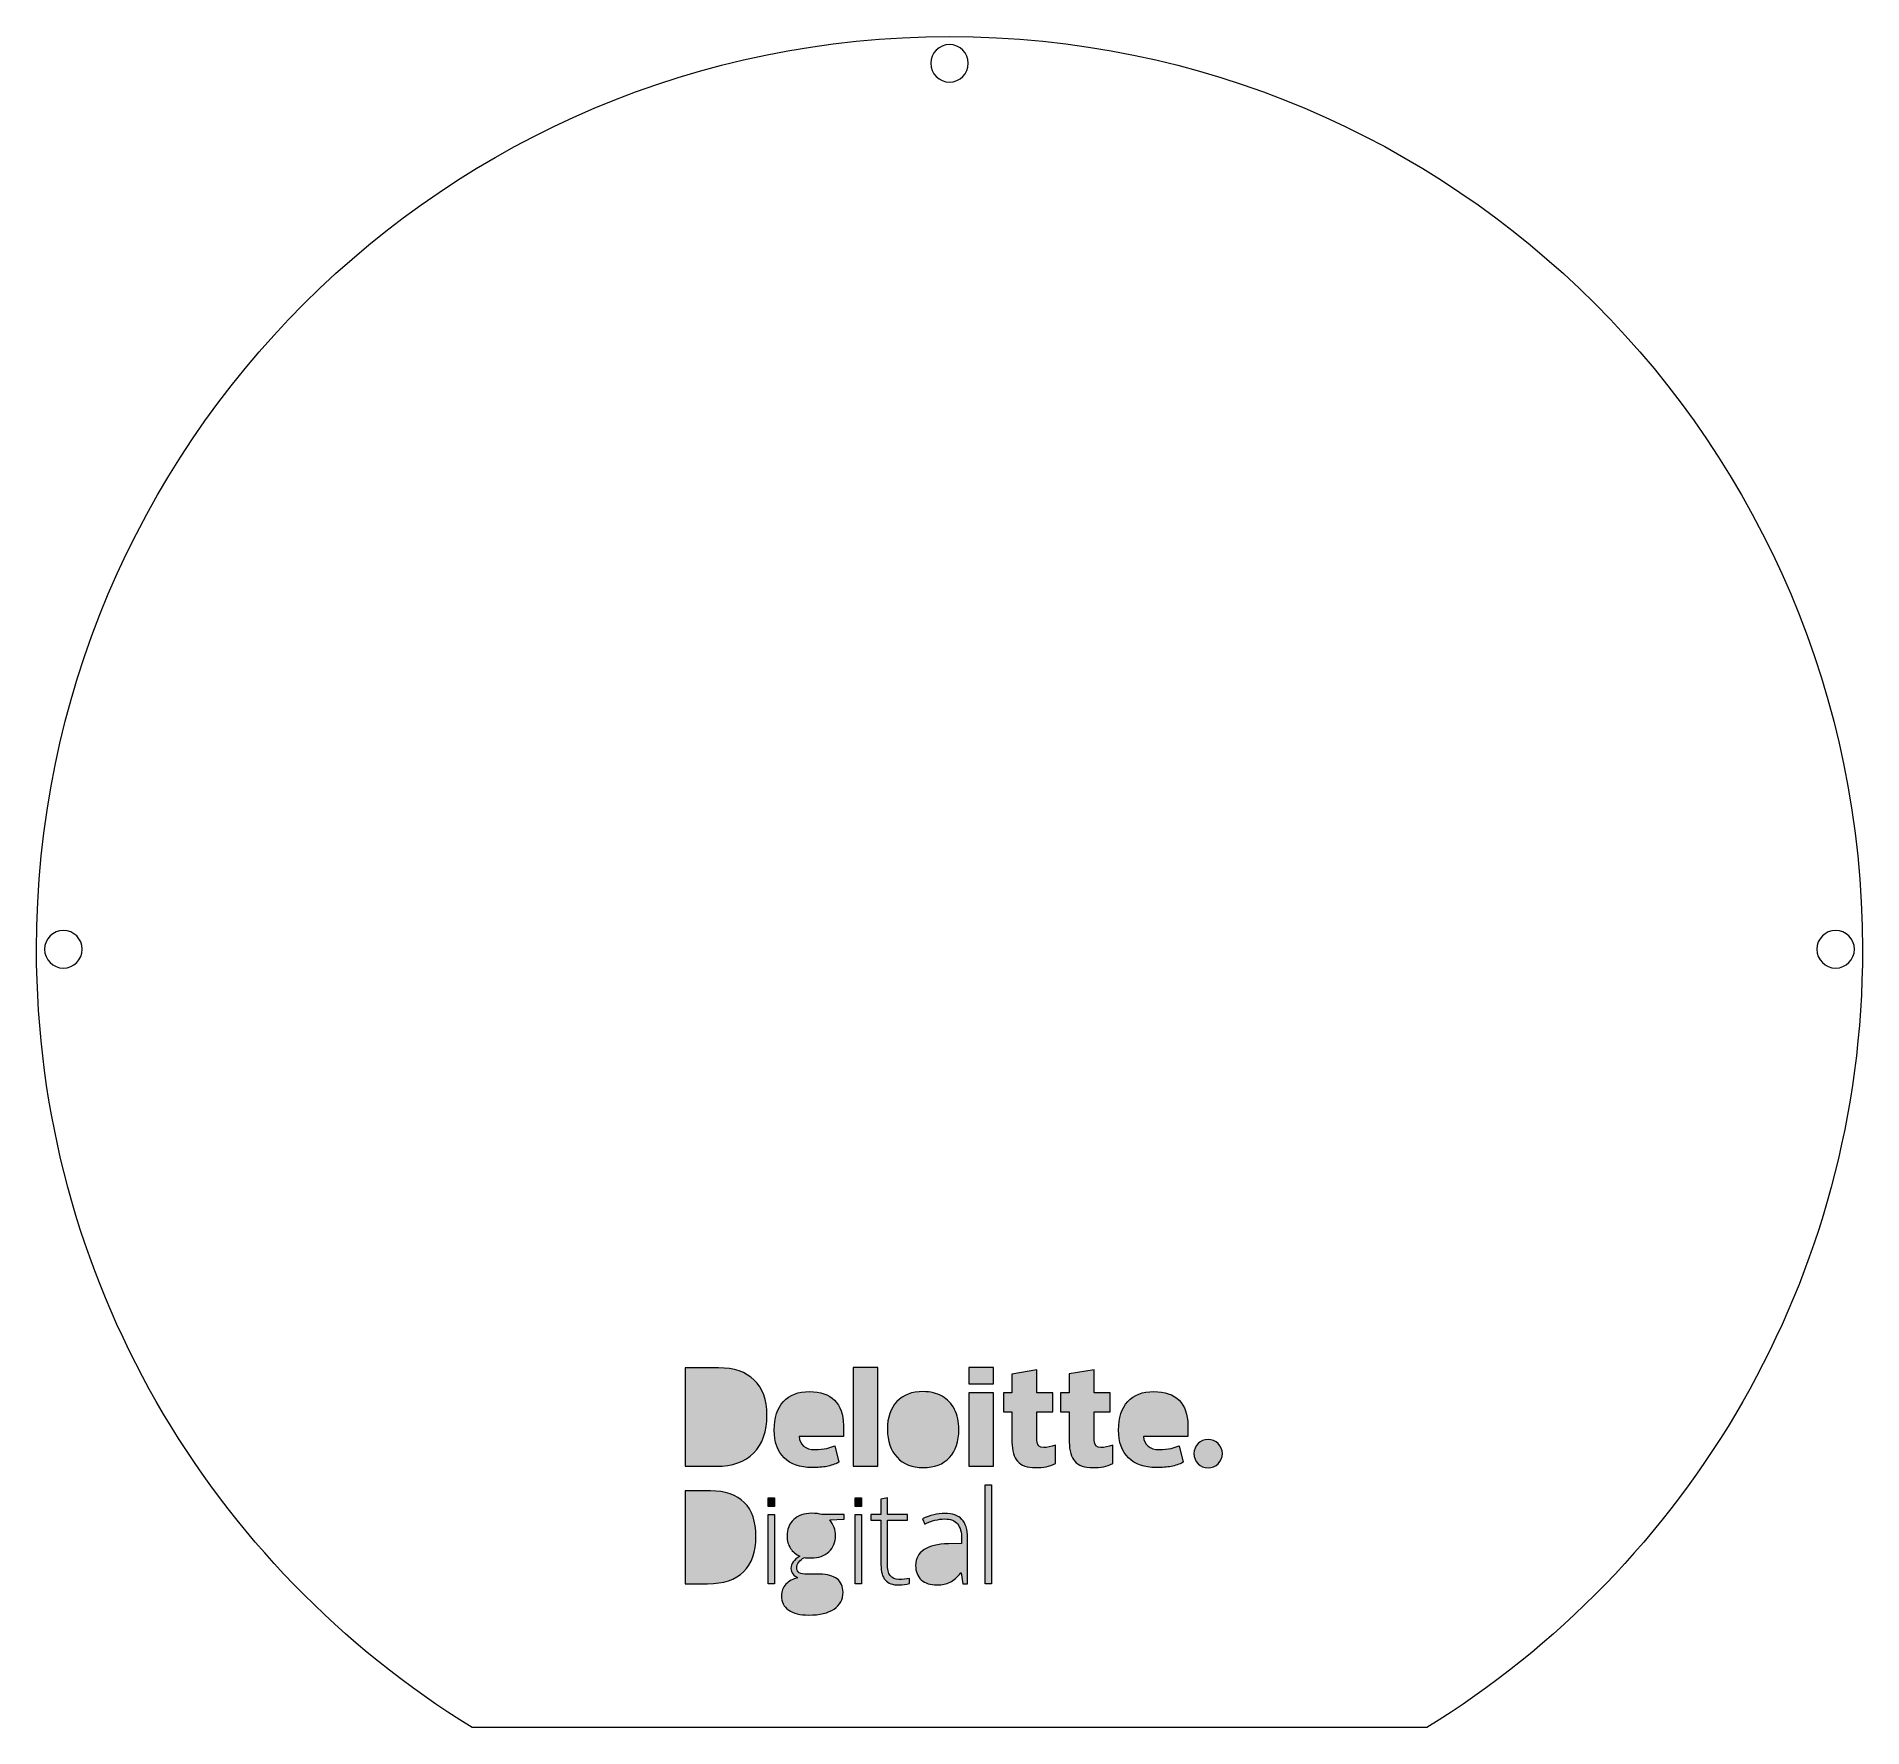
# Model space of a CAD drawing. Header units: inches. Extents: x 122 to 326, y -234 to -45.
import ezdxf

# ---------------------------------------------------------------- set-up
doc = ezdxf.new("R2010")
doc.units = ezdxf.units.IN
doc.header["$MEASUREMENT"] = 0
doc.layers.add('Layer 1', color=7, linetype='Continuous')

msp = doc.modelspace()

# ---------------------------------------------------------------- hatches: boundary and pattern name
at = {"layer": 'Layer 1', "true_color": 0x1a1a18}
h = msp.add_hatch(color=179, dxfattribs=at)
h.dxf.hatch_style = 2
edge = h.paths.add_edge_path()
edge.add_spline(control_points=[(203.31, -198.85), (203.31, -200.68), (202.81, -202.1), (201.83, -203.09), (200.84, -204.08), (199.45, -204.58), (197.67, -204.58), (197.67, -204.58), (194.19, -204.58), (194.19, -204.58), (194.19, -204.58), (194.19, -193.58), (194.19, -193.58), (194.19, -193.58), (197.91, -193.58), (197.91, -193.58), (199.63, -193.58), (200.96, -194.03), (201.9, -194.94), (202.84, -195.84), (203.31, -197.14), (203.31, -198.85)], knot_values=[0, 0, 0, 0, 0.352778, 0.352778, 0.352778, 0.705556, 0.705556, 0.705556, 1.058333, 1.058333, 1.058333, 1.411111, 1.411111, 1.411111, 1.763889, 1.763889, 1.763889, 2.116667, 2.116667, 2.116667, 2.469444, 2.469444, 2.469444, 2.469444], degree=3, periodic=0)
edge.add_line((203.31, -198.85), (203.31, -198.85))
h = msp.add_hatch(color=179, dxfattribs=at)
h.dxf.hatch_style = 2
h.paths.add_polyline_path([(212.93, -204.58), (215.69, -204.58), (215.69, -193.54), (212.93, -193.54)])
h = msp.add_hatch(color=179, dxfattribs=at)
h.dxf.hatch_style = 2
h.paths.add_polyline_path([(225.86, -195.38), (228.63, -195.38), (228.63, -193.54), (225.86, -193.54)])
h = msp.add_hatch(color=179, dxfattribs=at)
h.dxf.hatch_style = 2
edge = h.paths.add_edge_path()
edge.add_spline(control_points=[(234.23, -202.49), (234.6, -202.49), (235.05, -202.39), (235.56, -202.2), (235.56, -202.2), (235.56, -204.27), (235.56, -204.27), (235.19, -204.43), (234.84, -204.55), (234.5, -204.62), (234.16, -204.69), (233.77, -204.72), (233.32, -204.72), (232.39, -204.72), (231.72, -204.49), (231.31, -204.02), (230.9, -203.56), (230.69, -202.84), (230.69, -201.88), (230.69, -201.88), (230.69, -198.5), (230.69, -198.5), (230.69, -198.5), (229.73, -198.5), (229.73, -198.5), (229.73, -198.5), (229.73, -196.38), (229.73, -196.38), (229.73, -196.38), (230.69, -196.38), (230.69, -196.38), (230.69, -196.38), (230.69, -194.28), (230.69, -194.28), (230.69, -194.28), (233.48, -193.8), (233.48, -193.8), (233.48, -193.8), (233.48, -196.38), (233.48, -196.38), (233.48, -196.38), (235.24, -196.38), (235.24, -196.38), (235.24, -196.38), (235.24, -198.5), (235.24, -198.5), (235.24, -198.5), (233.48, -198.5), (233.48, -198.5), (233.48, -198.5), (233.48, -201.69), (233.48, -201.69), (233.48, -202.22), (233.73, -202.49), (234.23, -202.49)], knot_values=[0, 0, 0, 0, 0.352778, 0.352778, 0.352778, 0.705556, 0.705556, 0.705556, 1.058333, 1.058333, 1.058333, 1.411111, 1.411111, 1.411111, 1.763889, 1.763889, 1.763889, 2.116667, 2.116667, 2.116667, 2.469444, 2.469444, 2.469444, 2.822222, 2.822222, 2.822222, 3.175, 3.175, 3.175, 3.527778, 3.527778, 3.527778, 3.880556, 3.880556, 3.880556, 4.233333, 4.233333, 4.233333, 4.586111, 4.586111, 4.586111, 4.938889, 4.938889, 4.938889, 5.291667, 5.291667, 5.291667, 5.644444, 5.644444, 5.644444, 5.997222, 5.997222, 5.997222, 6.35, 6.35, 6.35, 6.35], degree=3, periodic=0)
edge.add_line((234.23, -202.49), (234.23, -202.49))
h = msp.add_hatch(color=179, dxfattribs=at)
h.dxf.hatch_style = 2
edge = h.paths.add_edge_path()
edge.add_spline(control_points=[(240.63, -202.49), (241, -202.49), (241.44, -202.39), (241.96, -202.2), (241.96, -202.2), (241.96, -204.27), (241.96, -204.27), (241.59, -204.43), (241.24, -204.55), (240.9, -204.62), (240.56, -204.69), (240.17, -204.72), (239.71, -204.72), (238.79, -204.72), (238.12, -204.49), (237.71, -204.02), (237.3, -203.56), (237.09, -202.84), (237.09, -201.88), (237.09, -201.88), (237.09, -198.5), (237.09, -198.5), (237.09, -198.5), (236.12, -198.5), (236.12, -198.5), (236.12, -198.5), (236.12, -196.38), (236.12, -196.38), (236.12, -196.38), (237.09, -196.38), (237.09, -196.38), (237.09, -196.38), (237.09, -194.25), (237.09, -194.25), (237.09, -194.25), (239.88, -193.8), (239.88, -193.8), (239.88, -193.8), (239.88, -196.38), (239.88, -196.38), (239.88, -196.38), (241.64, -196.38), (241.64, -196.38), (241.64, -196.38), (241.64, -198.5), (241.64, -198.5), (241.64, -198.5), (239.88, -198.5), (239.88, -198.5), (239.88, -198.5), (239.88, -201.69), (239.88, -201.69), (239.88, -202.22), (240.13, -202.49), (240.63, -202.49)], knot_values=[0, 0, 0, 0, 0.352778, 0.352778, 0.352778, 0.705556, 0.705556, 0.705556, 1.058333, 1.058333, 1.058333, 1.411111, 1.411111, 1.411111, 1.763889, 1.763889, 1.763889, 2.116667, 2.116667, 2.116667, 2.469444, 2.469444, 2.469444, 2.822222, 2.822222, 2.822222, 3.175, 3.175, 3.175, 3.527778, 3.527778, 3.527778, 3.880556, 3.880556, 3.880556, 4.233333, 4.233333, 4.233333, 4.586111, 4.586111, 4.586111, 4.938889, 4.938889, 4.938889, 5.291667, 5.291667, 5.291667, 5.644444, 5.644444, 5.644444, 5.997222, 5.997222, 5.997222, 6.35, 6.35, 6.35, 6.35], degree=3, periodic=0)
edge.add_line((240.63, -202.49), (240.63, -202.49))
h = msp.add_hatch(color=179, dxfattribs=at)
h.dxf.hatch_style = 2
edge = h.paths.add_edge_path()
edge.add_spline(control_points=[(210.87, -197.2), (210.22, -196.55), (209.29, -196.23), (208.08, -196.23), (206.81, -196.23), (205.84, -196.6), (205.15, -197.34), (204.47, -198.08), (204.13, -199.15), (204.13, -200.53), (204.13, -201.87), (204.5, -202.91), (205.23, -203.63), (205.97, -204.36), (207.01, -204.72), (208.34, -204.72), (208.98, -204.72), (209.53, -204.68), (209.99, -204.59), (210.45, -204.51), (210.9, -204.35), (211.33, -204.13), (211.33, -204.13), (210.91, -202.28), (210.91, -202.28), (210.59, -202.4), (210.29, -202.5), (210.01, -202.57), (209.6, -202.66), (209.16, -202.71), (208.67, -202.71), (208.14, -202.71), (207.72, -202.58), (207.41, -202.32), (207.1, -202.06), (206.94, -201.7), (206.92, -201.24), (206.92, -201.24), (211.86, -201.24), (211.86, -201.24), (211.86, -201.24), (211.86, -199.98), (211.86, -199.98), (211.86, -198.77), (211.53, -197.84), (210.87, -197.2)], knot_values=[0, 0, 0, 0, 0.352778, 0.352778, 0.352778, 0.705556, 0.705556, 0.705556, 1.058333, 1.058333, 1.058333, 1.411111, 1.411111, 1.411111, 1.763889, 1.763889, 1.763889, 2.116667, 2.116667, 2.116667, 2.469444, 2.469444, 2.469444, 2.822222, 2.822222, 2.822222, 3.175, 3.175, 3.175, 3.527778, 3.527778, 3.527778, 3.880556, 3.880556, 3.880556, 4.233333, 4.233333, 4.233333, 4.586111, 4.586111, 4.586111, 4.938889, 4.938889, 4.938889, 5.291667, 5.291667, 5.291667, 5.291667], degree=3, periodic=0)
edge.add_line((210.87, -197.2), (210.87, -197.2))
h = msp.add_hatch(color=179, dxfattribs=at)
h.dxf.hatch_style = 2
edge = h.paths.add_edge_path()
edge.add_spline(control_points=[(224.76, -200.46), (224.76, -201.8), (224.41, -202.85), (223.71, -203.6), (223, -204.35), (222.02, -204.72), (220.75, -204.72), (219.53, -204.72), (218.57, -204.34), (217.85, -203.57), (217.13, -202.8), (216.77, -201.77), (216.77, -200.46), (216.77, -199.12), (217.12, -198.08), (217.83, -197.34), (218.53, -196.6), (219.52, -196.23), (220.79, -196.23), (221.58, -196.23), (222.27, -196.4), (222.88, -196.74), (223.48, -197.09), (223.95, -197.58), (224.27, -198.22), (224.6, -198.86), (224.76, -199.6), (224.76, -200.46)], knot_values=[0, 0, 0, 0, 0.352778, 0.352778, 0.352778, 0.705556, 0.705556, 0.705556, 1.058333, 1.058333, 1.058333, 1.411111, 1.411111, 1.411111, 1.763889, 1.763889, 1.763889, 2.116667, 2.116667, 2.116667, 2.469444, 2.469444, 2.469444, 2.822222, 2.822222, 2.822222, 3.175, 3.175, 3.175, 3.175], degree=3, periodic=0)
edge.add_line((224.76, -200.46), (224.76, -200.46))
h = msp.add_hatch(color=179, dxfattribs=at)
h.dxf.hatch_style = 2
h.paths.add_polyline_path([(225.86, -204.58), (228.63, -204.58), (228.63, -196.38), (225.86, -196.38)])
h = msp.add_hatch(color=179, dxfattribs=at)
h.dxf.hatch_style = 2
edge = h.paths.add_edge_path()
edge.add_spline(control_points=[(249.35, -197.2), (248.69, -196.55), (247.76, -196.23), (246.55, -196.23), (245.29, -196.23), (244.31, -196.6), (243.63, -197.34), (242.94, -198.08), (242.6, -199.15), (242.6, -200.53), (242.6, -201.87), (242.97, -202.91), (243.71, -203.63), (244.45, -204.36), (245.48, -204.72), (246.82, -204.72), (247.46, -204.72), (248.01, -204.68), (248.47, -204.59), (248.93, -204.51), (249.37, -204.35), (249.8, -204.13), (249.8, -204.13), (249.38, -202.28), (249.38, -202.28), (249.07, -202.4), (248.77, -202.5), (248.49, -202.57), (248.08, -202.66), (247.63, -202.71), (247.15, -202.71), (246.61, -202.71), (246.19, -202.58), (245.89, -202.32), (245.58, -202.06), (245.41, -201.7), (245.39, -201.24), (245.39, -201.24), (250.34, -201.24), (250.34, -201.24), (250.34, -201.24), (250.34, -199.98), (250.34, -199.98), (250.34, -198.77), (250.01, -197.84), (249.35, -197.2)], knot_values=[0, 0, 0, 0, 0.352778, 0.352778, 0.352778, 0.705556, 0.705556, 0.705556, 1.058333, 1.058333, 1.058333, 1.411111, 1.411111, 1.411111, 1.763889, 1.763889, 1.763889, 2.116667, 2.116667, 2.116667, 2.469444, 2.469444, 2.469444, 2.822222, 2.822222, 2.822222, 3.175, 3.175, 3.175, 3.527778, 3.527778, 3.527778, 3.880556, 3.880556, 3.880556, 4.233333, 4.233333, 4.233333, 4.586111, 4.586111, 4.586111, 4.938889, 4.938889, 4.938889, 5.291667, 5.291667, 5.291667, 5.291667], degree=3, periodic=0)
edge.add_line((249.35, -197.2), (249.35, -197.2))
at = {"layer": 'Layer 1', "true_color": 0x76bc21}
h = msp.add_hatch(color=72, dxfattribs=at)
h.dxf.hatch_style = 2
edge = h.paths.add_edge_path()
edge.add_spline(control_points=[(251.01, -203.16), (251.01, -202.29), (251.73, -201.57), (252.6, -201.57), (253.48, -201.57), (254.19, -202.29), (254.19, -203.16), (254.19, -204.04), (253.48, -204.75), (252.6, -204.75), (251.73, -204.75), (251.01, -204.04), (251.01, -203.16)], knot_values=[0, 0, 0, 0, 0.352778, 0.352778, 0.352778, 0.705556, 0.705556, 0.705556, 1.058333, 1.058333, 1.058333, 1.411111, 1.411111, 1.411111, 1.411111], degree=3, periodic=0)
edge.add_line((251.01, -203.16), (251.01, -203.16))
at = {"layer": 'Layer 1', "true_color": 0x1a1a18}
h = msp.add_hatch(color=179, dxfattribs=at)
h.dxf.hatch_style = 2
edge = h.paths.add_edge_path()
edge.add_spline(control_points=[(202.08, -212.41), (202.08, -214.15), (201.62, -215.47), (200.71, -216.36), (199.79, -217.25), (198.45, -217.7), (196.68, -217.7), (196.68, -217.7), (194.19, -217.7), (194.19, -217.7), (194.19, -217.7), (194.19, -207.32), (194.19, -207.32), (194.19, -207.32), (197, -207.32), (197, -207.32), (198.66, -207.32), (199.92, -207.75), (200.78, -208.62), (201.65, -209.48), (202.08, -210.75), (202.08, -212.41)], knot_values=[0, 0, 0, 0, 1, 1, 1, 2, 2, 2, 3, 3, 3, 4, 4, 4, 5, 5, 5, 6, 6, 6, 7, 7, 7, 7], degree=3, periodic=1)
h = msp.add_hatch(color=179, dxfattribs=at)
h.dxf.hatch_style = 2
h.paths.add_polyline_path([(228.4, -217.7), (227.7, -217.7), (227.7, -206.65), (228.4, -206.65)])
h = msp.add_hatch(color=179, dxfattribs=at)
h.dxf.hatch_style = 2
h.paths.add_polyline_path([(204.16, -209.08), (203.46, -209.08), (203.46, -208.11), (204.16, -208.11)])
h = msp.add_hatch(color=179, dxfattribs=at)
h.dxf.hatch_style = 2
h.paths.add_polyline_path([(204.16, -217.7), (203.46, -217.7), (203.46, -209.98), (204.16, -209.98)])
h = msp.add_hatch(color=179, dxfattribs=at)
h.dxf.hatch_style = 2
edge = h.paths.add_edge_path()
edge.add_spline(control_points=[(211.93, -209.98), (211.93, -209.98), (211.93, -210.47), (211.93, -210.47), (211.93, -210.47), (210.34, -210.57), (210.34, -210.57), (210.76, -211.1), (210.97, -211.68), (210.97, -212.32), (210.97, -213.06), (210.73, -213.66), (210.23, -214.12), (209.74, -214.59), (209.07, -214.82), (208.24, -214.82), (207.89, -214.82), (207.64, -214.8), (207.5, -214.77), (207.22, -214.92), (207.01, -215.09), (206.86, -215.29), (206.71, -215.49), (206.64, -215.7), (206.64, -215.93), (206.64, -216.17), (206.73, -216.35), (206.92, -216.47), (207.11, -216.58), (207.42, -216.64), (207.86, -216.64), (207.86, -216.64), (209.21, -216.64), (209.21, -216.64), (210.05, -216.64), (210.69, -216.81), (211.14, -217.14), (211.58, -217.48), (211.81, -217.98), (211.81, -218.65), (211.81, -219.46), (211.48, -220.09), (210.81, -220.53), (210.15, -220.97), (209.21, -221.2), (207.99, -221.2), (207.02, -221.2), (206.27, -221.01), (205.74, -220.64), (205.2, -220.26), (204.94, -219.74), (204.94, -219.07), (204.94, -218.54), (205.1, -218.1), (205.43, -217.75), (205.76, -217.4), (206.21, -217.16), (206.77, -217.03), (206.54, -216.93), (206.35, -216.79), (206.21, -216.61), (206.07, -216.43), (206, -216.22), (206, -215.98), (206, -215.47), (206.33, -215.01), (206.99, -214.62), (206.54, -214.43), (206.19, -214.14), (205.94, -213.75), (205.69, -213.35), (205.56, -212.9), (205.56, -212.39), (205.56, -211.62), (205.81, -211), (206.3, -210.53), (206.79, -210.06), (207.45, -209.83), (208.28, -209.83), (208.79, -209.83), (209.18, -209.88), (209.46, -209.98), (209.46, -209.98), (211.93, -209.98), (211.93, -209.98)], knot_values=[0, 0, 0, 0, 1, 1, 1, 2, 2, 2, 3, 3, 3, 4, 4, 4, 5, 5, 5, 6, 6, 6, 7, 7, 7, 8, 8, 8, 9, 9, 9, 10, 10, 10, 11, 11, 11, 12, 12, 12, 13, 13, 13, 14, 14, 14, 15, 15, 15, 16, 16, 16, 17, 17, 17, 18, 18, 18, 19, 19, 19, 20, 20, 20, 21, 21, 21, 22, 22, 22, 23, 23, 23, 24, 24, 24, 25, 25, 25, 26, 26, 26, 27, 27, 27, 28, 28, 28, 28], degree=3, periodic=1)
h = msp.add_hatch(color=179, dxfattribs=at)
h.dxf.hatch_style = 2
h.paths.add_polyline_path([(213.87, -209.08), (213.17, -209.08), (213.17, -208.11), (213.87, -208.11)])
h = msp.add_hatch(color=179, dxfattribs=at)
h.dxf.hatch_style = 2
h.paths.add_polyline_path([(213.87, -217.7), (213.17, -217.7), (213.17, -209.98), (213.87, -209.98)])
h = msp.add_hatch(color=179, dxfattribs=at)
h.dxf.hatch_style = 2
edge = h.paths.add_edge_path()
edge.add_spline(control_points=[(218.06, -217.22), (218.51, -217.22), (218.89, -217.18), (219.23, -217.1), (219.23, -217.1), (219.23, -217.67), (219.23, -217.67), (218.88, -217.79), (218.49, -217.84), (218.05, -217.84), (217.36, -217.84), (216.86, -217.66), (216.54, -217.3), (216.21, -216.93), (216.05, -216.36), (216.05, -215.58), (216.05, -215.58), (216.05, -210.59), (216.05, -210.59), (216.05, -210.59), (214.91, -210.59), (214.91, -210.59), (214.91, -210.59), (214.91, -209.98), (214.91, -209.98), (214.91, -209.98), (216.05, -209.98), (216.05, -209.98), (216.05, -209.98), (216.05, -208.25), (216.05, -208.25), (216.05, -208.25), (216.77, -208.11), (216.77, -208.11), (216.77, -208.11), (216.77, -209.98), (216.77, -209.98), (216.77, -209.98), (219.03, -209.98), (219.03, -209.98), (219.03, -209.98), (219.03, -210.59), (219.03, -210.59), (219.03, -210.59), (216.77, -210.59), (216.77, -210.59), (216.77, -210.59), (216.77, -215.48), (216.77, -215.48), (216.77, -216.07), (216.87, -216.51), (217.08, -216.79), (217.29, -217.08), (217.61, -217.22), (218.06, -217.22)], knot_values=[0, 0, 0, 0, 1, 1, 1, 2, 2, 2, 3, 3, 3, 4, 4, 4, 5, 5, 5, 6, 6, 6, 7, 7, 7, 8, 8, 8, 9, 9, 9, 10, 10, 10, 11, 11, 11, 12, 12, 12, 13, 13, 13, 14, 14, 14, 15, 15, 15, 16, 16, 16, 17, 17, 17, 18, 18, 18, 18], degree=3, periodic=1)
h = msp.add_hatch(color=179, dxfattribs=at)
h.dxf.hatch_style = 2
edge = h.paths.add_edge_path()
edge.add_spline(control_points=[(225.2, -217.7), (225.2, -217.7), (225.03, -216.48), (225.03, -216.48), (225.03, -216.48), (224.97, -216.48), (224.97, -216.48), (224.58, -216.98), (224.18, -217.33), (223.77, -217.53), (223.36, -217.74), (222.88, -217.84), (222.32, -217.84), (221.56, -217.84), (220.97, -217.65), (220.55, -217.26), (220.13, -216.87), (219.92, -216.33), (219.92, -215.65), (219.92, -214.9), (220.23, -214.31), (220.86, -213.89), (221.49, -213.48), (222.4, -213.26), (223.58, -213.23), (223.58, -213.23), (225.06, -213.19), (225.06, -213.19), (225.06, -213.19), (225.06, -212.68), (225.06, -212.68), (225.06, -211.94), (224.91, -211.39), (224.61, -211.02), (224.31, -210.64), (223.83, -210.46), (223.17, -210.46), (222.45, -210.46), (221.71, -210.65), (220.94, -211.05), (220.94, -211.05), (220.68, -210.44), (220.68, -210.44), (221.53, -210.04), (222.37, -209.84), (223.19, -209.84), (224.04, -209.84), (224.68, -210.06), (225.09, -210.51), (225.51, -210.95), (225.72, -211.63), (225.72, -212.57), (225.72, -212.57), (225.72, -217.7), (225.72, -217.7), (225.72, -217.7), (225.2, -217.7), (225.2, -217.7)], knot_values=[0, 0, 0, 0, 1, 1, 1, 2, 2, 2, 3, 3, 3, 4, 4, 4, 5, 5, 5, 6, 6, 6, 7, 7, 7, 8, 8, 8, 9, 9, 9, 10, 10, 10, 11, 11, 11, 12, 12, 12, 13, 13, 13, 14, 14, 14, 15, 15, 15, 16, 16, 16, 17, 17, 17, 18, 18, 18, 19, 19, 19, 19], degree=3, periodic=1)

# ---------------------------------------------------------------- linework, layer by layer
at = {"layer": 'Layer 1', "lineweight": 0}
for points in [[(212.93, -204.58), (215.69, -204.58), (215.69, -193.54), (212.93, -193.54), (212.93, -204.58)], [(225.86, -195.38), (228.63, -195.38), (228.63, -193.54), (225.86, -193.54), (225.86, -195.38)], [(225.86, -204.58), (228.63, -204.58), (228.63, -196.38), (225.86, -196.38), (225.86, -204.58)], [(228.4, -217.7), (227.7, -217.7), (227.7, -206.65), (228.4, -206.65), (228.4, -217.7)], [(204.16, -209.08), (203.46, -209.08), (203.46, -208.11), (204.16, -208.11), (204.16, -209.08)], [(204.16, -217.7), (203.46, -217.7), (203.46, -209.98), (204.16, -209.98), (204.16, -217.7)], [(213.87, -209.08), (213.17, -209.08), (213.17, -208.11), (213.87, -208.11), (213.87, -209.08)], [(213.87, -217.7), (213.17, -217.7), (213.17, -209.98), (213.87, -209.98), (213.87, -217.7)]]:
    msp.add_lwpolyline(points, dxfattribs=at)
at = {"layer": 'Layer 1', "color": 7, "lineweight": 18, "true_color": 0xffffff}
msp.add_open_spline([(170.37, -233.76), (170.37, -233.76), (277.04, -233.76), (277.04, -233.76), (306.24, -215.82), (325.71, -183.59), (325.71, -146.8), (325.71, -90.47), (280.04, -44.8), (223.71, -44.8), (167.38, -44.8), (121.71, -90.47), (121.71, -146.8), (121.71, -183.59), (141.18, -215.82), (170.37, -233.76)], degree=3, knots=[0, 0, 0, 0, 1, 1, 1, 2, 2, 2, 3, 3, 3, 4, 4, 4, 5, 5, 5, 5], dxfattribs=at)
at = {"layer": 'Layer 1', "color": 7, "lineweight": 13, "true_color": 0xffffff}
for points in [[(225.81, -47.8), (225.81, -48.96), (224.87, -49.9), (223.71, -49.9), (222.55, -49.9), (221.61, -48.96), (221.61, -47.8), (221.61, -46.64), (222.55, -45.7), (223.71, -45.7), (224.87, -45.7), (225.81, -46.64), (225.81, -47.8)], [(126.81, -146.8), (126.81, -147.96), (125.87, -148.9), (124.71, -148.9), (123.55, -148.9), (122.61, -147.96), (122.61, -146.8), (122.61, -145.64), (123.55, -144.7), (124.71, -144.7), (125.87, -144.7), (126.81, -145.64), (126.81, -146.8)], [(324.81, -146.8), (324.81, -147.96), (323.87, -148.9), (322.71, -148.9), (321.55, -148.9), (320.61, -147.96), (320.61, -146.8), (320.61, -145.64), (321.55, -144.7), (322.71, -144.7), (323.87, -144.7), (324.81, -145.64), (324.81, -146.8)]]:
    msp.add_open_spline(points, degree=3, knots=[0, 0, 0, 0, 1, 1, 1, 2, 2, 2, 3, 3, 3, 4, 4, 4, 4], dxfattribs=at)
at = {"layer": 'Layer 1', "lineweight": 0}
for points, knots in [([(203.31, -198.85), (203.31, -200.68), (202.81, -202.1), (201.83, -203.09), (200.84, -204.08), (199.45, -204.58), (197.67, -204.58), (197.67, -204.58), (194.19, -204.58), (194.19, -204.58), (194.19, -204.58), (194.19, -193.58), (194.19, -193.58), (194.19, -193.58), (197.91, -193.58), (197.91, -193.58), (199.63, -193.58), (200.96, -194.03), (201.9, -194.94), (202.84, -195.84), (203.31, -197.14), (203.31, -198.85)], [0, 0, 0, 0, 1, 1, 1, 2, 2, 2, 3, 3, 3, 4, 4, 4, 5, 5, 5, 6, 6, 6, 7, 7, 7, 7]), ([(234.23, -202.49), (234.6, -202.49), (235.05, -202.39), (235.56, -202.2), (235.56, -202.2), (235.56, -204.27), (235.56, -204.27), (235.19, -204.43), (234.84, -204.55), (234.5, -204.62), (234.16, -204.69), (233.77, -204.72), (233.32, -204.72), (232.39, -204.72), (231.72, -204.49), (231.31, -204.02), (230.9, -203.56), (230.69, -202.84), (230.69, -201.88), (230.69, -201.88), (230.69, -198.5), (230.69, -198.5), (230.69, -198.5), (229.73, -198.5), (229.73, -198.5), (229.73, -198.5), (229.73, -196.38), (229.73, -196.38), (229.73, -196.38), (230.69, -196.38), (230.69, -196.38), (230.69, -196.38), (230.69, -194.28), (230.69, -194.28), (230.69, -194.28), (233.48, -193.8), (233.48, -193.8), (233.48, -193.8), (233.48, -196.38), (233.48, -196.38), (233.48, -196.38), (235.24, -196.38), (235.24, -196.38), (235.24, -196.38), (235.24, -198.5), (235.24, -198.5), (235.24, -198.5), (233.48, -198.5), (233.48, -198.5), (233.48, -198.5), (233.48, -201.69), (233.48, -201.69), (233.48, -202.22), (233.73, -202.49), (234.23, -202.49)], [0, 0, 0, 0, 1, 1, 1, 2, 2, 2, 3, 3, 3, 4, 4, 4, 5, 5, 5, 6, 6, 6, 7, 7, 7, 8, 8, 8, 9, 9, 9, 10, 10, 10, 11, 11, 11, 12, 12, 12, 13, 13, 13, 14, 14, 14, 15, 15, 15, 16, 16, 16, 17, 17, 17, 18, 18, 18, 18]), ([(240.63, -202.49), (241, -202.49), (241.44, -202.39), (241.96, -202.2), (241.96, -202.2), (241.96, -204.27), (241.96, -204.27), (241.59, -204.43), (241.24, -204.55), (240.9, -204.62), (240.56, -204.69), (240.17, -204.72), (239.71, -204.72), (238.79, -204.72), (238.12, -204.49), (237.71, -204.02), (237.3, -203.56), (237.09, -202.84), (237.09, -201.88), (237.09, -201.88), (237.09, -198.5), (237.09, -198.5), (237.09, -198.5), (236.12, -198.5), (236.12, -198.5), (236.12, -198.5), (236.12, -196.38), (236.12, -196.38), (236.12, -196.38), (237.09, -196.38), (237.09, -196.38), (237.09, -196.38), (237.09, -194.25), (237.09, -194.25), (237.09, -194.25), (239.88, -193.8), (239.88, -193.8), (239.88, -193.8), (239.88, -196.38), (239.88, -196.38), (239.88, -196.38), (241.64, -196.38), (241.64, -196.38), (241.64, -196.38), (241.64, -198.5), (241.64, -198.5), (241.64, -198.5), (239.88, -198.5), (239.88, -198.5), (239.88, -198.5), (239.88, -201.69), (239.88, -201.69), (239.88, -202.22), (240.13, -202.49), (240.63, -202.49)], [0, 0, 0, 0, 1, 1, 1, 2, 2, 2, 3, 3, 3, 4, 4, 4, 5, 5, 5, 6, 6, 6, 7, 7, 7, 8, 8, 8, 9, 9, 9, 10, 10, 10, 11, 11, 11, 12, 12, 12, 13, 13, 13, 14, 14, 14, 15, 15, 15, 16, 16, 16, 17, 17, 17, 18, 18, 18, 18]), ([(210.87, -197.2), (210.22, -196.55), (209.29, -196.23), (208.08, -196.23), (206.81, -196.23), (205.84, -196.6), (205.15, -197.34), (204.47, -198.08), (204.13, -199.15), (204.13, -200.53), (204.13, -201.87), (204.5, -202.91), (205.23, -203.63), (205.97, -204.36), (207.01, -204.72), (208.34, -204.72), (208.98, -204.72), (209.53, -204.68), (209.99, -204.59), (210.45, -204.51), (210.9, -204.35), (211.33, -204.13), (211.33, -204.13), (210.91, -202.28), (210.91, -202.28), (210.59, -202.4), (210.29, -202.5), (210.01, -202.57), (209.6, -202.66), (209.16, -202.71), (208.67, -202.71), (208.14, -202.71), (207.72, -202.58), (207.41, -202.32), (207.1, -202.06), (206.94, -201.7), (206.92, -201.24), (206.92, -201.24), (211.86, -201.24), (211.86, -201.24), (211.86, -201.24), (211.86, -199.98), (211.86, -199.98), (211.86, -198.77), (211.53, -197.84), (210.87, -197.2)], [0, 0, 0, 0, 1, 1, 1, 2, 2, 2, 3, 3, 3, 4, 4, 4, 5, 5, 5, 6, 6, 6, 7, 7, 7, 8, 8, 8, 9, 9, 9, 10, 10, 10, 11, 11, 11, 12, 12, 12, 13, 13, 13, 14, 14, 14, 15, 15, 15, 15]), ([(224.76, -200.46), (224.76, -201.8), (224.41, -202.85), (223.71, -203.6), (223, -204.35), (222.02, -204.72), (220.75, -204.72), (219.53, -204.72), (218.57, -204.34), (217.85, -203.57), (217.13, -202.8), (216.77, -201.77), (216.77, -200.46), (216.77, -199.12), (217.12, -198.08), (217.83, -197.34), (218.53, -196.6), (219.52, -196.23), (220.79, -196.23), (221.58, -196.23), (222.27, -196.4), (222.88, -196.74), (223.48, -197.09), (223.95, -197.58), (224.27, -198.22), (224.6, -198.86), (224.76, -199.6), (224.76, -200.46)], [0, 0, 0, 0, 1, 1, 1, 2, 2, 2, 3, 3, 3, 4, 4, 4, 5, 5, 5, 6, 6, 6, 7, 7, 7, 8, 8, 8, 9, 9, 9, 9]), ([(249.35, -197.2), (248.69, -196.55), (247.76, -196.23), (246.55, -196.23), (245.29, -196.23), (244.31, -196.6), (243.63, -197.34), (242.94, -198.08), (242.6, -199.15), (242.6, -200.53), (242.6, -201.87), (242.97, -202.91), (243.71, -203.63), (244.45, -204.36), (245.48, -204.72), (246.82, -204.72), (247.46, -204.72), (248.01, -204.68), (248.47, -204.59), (248.93, -204.51), (249.37, -204.35), (249.8, -204.13), (249.8, -204.13), (249.38, -202.28), (249.38, -202.28), (249.07, -202.4), (248.77, -202.5), (248.49, -202.57), (248.08, -202.66), (247.63, -202.71), (247.15, -202.71), (246.61, -202.71), (246.19, -202.58), (245.89, -202.32), (245.58, -202.06), (245.41, -201.7), (245.39, -201.24), (245.39, -201.24), (250.34, -201.24), (250.34, -201.24), (250.34, -201.24), (250.34, -199.98), (250.34, -199.98), (250.34, -198.77), (250.01, -197.84), (249.35, -197.2)], [0, 0, 0, 0, 1, 1, 1, 2, 2, 2, 3, 3, 3, 4, 4, 4, 5, 5, 5, 6, 6, 6, 7, 7, 7, 8, 8, 8, 9, 9, 9, 10, 10, 10, 11, 11, 11, 12, 12, 12, 13, 13, 13, 14, 14, 14, 15, 15, 15, 15]), ([(251.01, -203.16), (251.01, -202.29), (251.73, -201.57), (252.6, -201.57), (253.48, -201.57), (254.19, -202.29), (254.19, -203.16), (254.19, -204.04), (253.48, -204.75), (252.6, -204.75), (251.73, -204.75), (251.01, -204.04), (251.01, -203.16)], [0, 0, 0, 0, 1, 1, 1, 2, 2, 2, 3, 3, 3, 4, 4, 4, 4]), ([(202.08, -212.41), (202.08, -214.15), (201.62, -215.47), (200.71, -216.36), (199.79, -217.25), (198.45, -217.7), (196.68, -217.7), (196.68, -217.7), (194.19, -217.7), (194.19, -217.7), (194.19, -217.7), (194.19, -207.32), (194.19, -207.32), (194.19, -207.32), (197, -207.32), (197, -207.32), (198.66, -207.32), (199.92, -207.75), (200.78, -208.62), (201.65, -209.48), (202.08, -210.75), (202.08, -212.41)], [0, 0, 0, 0, 1, 1, 1, 2, 2, 2, 3, 3, 3, 4, 4, 4, 5, 5, 5, 6, 6, 6, 7, 7, 7, 7]), ([(211.93, -209.98), (211.93, -209.98), (211.93, -210.47), (211.93, -210.47), (211.93, -210.47), (210.34, -210.57), (210.34, -210.57), (210.76, -211.1), (210.97, -211.68), (210.97, -212.32), (210.97, -213.06), (210.73, -213.66), (210.23, -214.12), (209.74, -214.59), (209.07, -214.82), (208.24, -214.82), (207.89, -214.82), (207.64, -214.8), (207.5, -214.77), (207.22, -214.92), (207.01, -215.09), (206.86, -215.29), (206.71, -215.49), (206.64, -215.7), (206.64, -215.93), (206.64, -216.17), (206.73, -216.35), (206.92, -216.47), (207.11, -216.58), (207.42, -216.64), (207.86, -216.64), (207.86, -216.64), (209.21, -216.64), (209.21, -216.64), (210.05, -216.64), (210.69, -216.81), (211.14, -217.14), (211.58, -217.48), (211.81, -217.98), (211.81, -218.65), (211.81, -219.46), (211.48, -220.09), (210.81, -220.53), (210.15, -220.97), (209.21, -221.2), (207.99, -221.2), (207.02, -221.2), (206.27, -221.01), (205.74, -220.64), (205.2, -220.26), (204.94, -219.74), (204.94, -219.07), (204.94, -218.54), (205.1, -218.1), (205.43, -217.75), (205.76, -217.4), (206.21, -217.16), (206.77, -217.03), (206.54, -216.93), (206.35, -216.79), (206.21, -216.61), (206.07, -216.43), (206, -216.22), (206, -215.98), (206, -215.47), (206.33, -215.01), (206.99, -214.62), (206.54, -214.43), (206.19, -214.14), (205.94, -213.75), (205.69, -213.35), (205.56, -212.9), (205.56, -212.39), (205.56, -211.62), (205.81, -211), (206.3, -210.53), (206.79, -210.06), (207.45, -209.83), (208.28, -209.83), (208.79, -209.83), (209.18, -209.88), (209.46, -209.98), (209.46, -209.98), (211.93, -209.98), (211.93, -209.98)], [0, 0, 0, 0, 1, 1, 1, 2, 2, 2, 3, 3, 3, 4, 4, 4, 5, 5, 5, 6, 6, 6, 7, 7, 7, 8, 8, 8, 9, 9, 9, 10, 10, 10, 11, 11, 11, 12, 12, 12, 13, 13, 13, 14, 14, 14, 15, 15, 15, 16, 16, 16, 17, 17, 17, 18, 18, 18, 19, 19, 19, 20, 20, 20, 21, 21, 21, 22, 22, 22, 23, 23, 23, 24, 24, 24, 25, 25, 25, 26, 26, 26, 27, 27, 27, 28, 28, 28, 28]), ([(218.06, -217.22), (218.51, -217.22), (218.89, -217.18), (219.23, -217.1), (219.23, -217.1), (219.23, -217.67), (219.23, -217.67), (218.88, -217.79), (218.49, -217.84), (218.05, -217.84), (217.36, -217.84), (216.86, -217.66), (216.54, -217.3), (216.21, -216.93), (216.05, -216.36), (216.05, -215.58), (216.05, -215.58), (216.05, -210.59), (216.05, -210.59), (216.05, -210.59), (214.91, -210.59), (214.91, -210.59), (214.91, -210.59), (214.91, -209.98), (214.91, -209.98), (214.91, -209.98), (216.05, -209.98), (216.05, -209.98), (216.05, -209.98), (216.05, -208.25), (216.05, -208.25), (216.05, -208.25), (216.77, -208.11), (216.77, -208.11), (216.77, -208.11), (216.77, -209.98), (216.77, -209.98), (216.77, -209.98), (219.03, -209.98), (219.03, -209.98), (219.03, -209.98), (219.03, -210.59), (219.03, -210.59), (219.03, -210.59), (216.77, -210.59), (216.77, -210.59), (216.77, -210.59), (216.77, -215.48), (216.77, -215.48), (216.77, -216.07), (216.87, -216.51), (217.08, -216.79), (217.29, -217.08), (217.61, -217.22), (218.06, -217.22)], [0, 0, 0, 0, 1, 1, 1, 2, 2, 2, 3, 3, 3, 4, 4, 4, 5, 5, 5, 6, 6, 6, 7, 7, 7, 8, 8, 8, 9, 9, 9, 10, 10, 10, 11, 11, 11, 12, 12, 12, 13, 13, 13, 14, 14, 14, 15, 15, 15, 16, 16, 16, 17, 17, 17, 18, 18, 18, 18]), ([(225.2, -217.7), (225.2, -217.7), (225.03, -216.48), (225.03, -216.48), (225.03, -216.48), (224.97, -216.48), (224.97, -216.48), (224.58, -216.98), (224.18, -217.33), (223.77, -217.53), (223.36, -217.74), (222.88, -217.84), (222.32, -217.84), (221.56, -217.84), (220.97, -217.65), (220.55, -217.26), (220.13, -216.87), (219.92, -216.33), (219.92, -215.65), (219.92, -214.9), (220.23, -214.31), (220.86, -213.89), (221.49, -213.48), (222.4, -213.26), (223.58, -213.23), (223.58, -213.23), (225.06, -213.19), (225.06, -213.19), (225.06, -213.19), (225.06, -212.68), (225.06, -212.68), (225.06, -211.94), (224.91, -211.39), (224.61, -211.02), (224.31, -210.64), (223.83, -210.46), (223.17, -210.46), (222.45, -210.46), (221.71, -210.65), (220.94, -211.05), (220.94, -211.05), (220.68, -210.44), (220.68, -210.44), (221.53, -210.04), (222.37, -209.84), (223.19, -209.84), (224.04, -209.84), (224.68, -210.06), (225.09, -210.51), (225.51, -210.95), (225.72, -211.63), (225.72, -212.57), (225.72, -212.57), (225.72, -217.7), (225.72, -217.7), (225.72, -217.7), (225.2, -217.7), (225.2, -217.7)], [0, 0, 0, 0, 1, 1, 1, 2, 2, 2, 3, 3, 3, 4, 4, 4, 5, 5, 5, 6, 6, 6, 7, 7, 7, 8, 8, 8, 9, 9, 9, 10, 10, 10, 11, 11, 11, 12, 12, 12, 13, 13, 13, 14, 14, 14, 15, 15, 15, 16, 16, 16, 17, 17, 17, 18, 18, 18, 19, 19, 19, 19])]:
    msp.add_open_spline(points, degree=3, knots=knots, dxfattribs=at)

doc.saveas('drawing.dxf')
